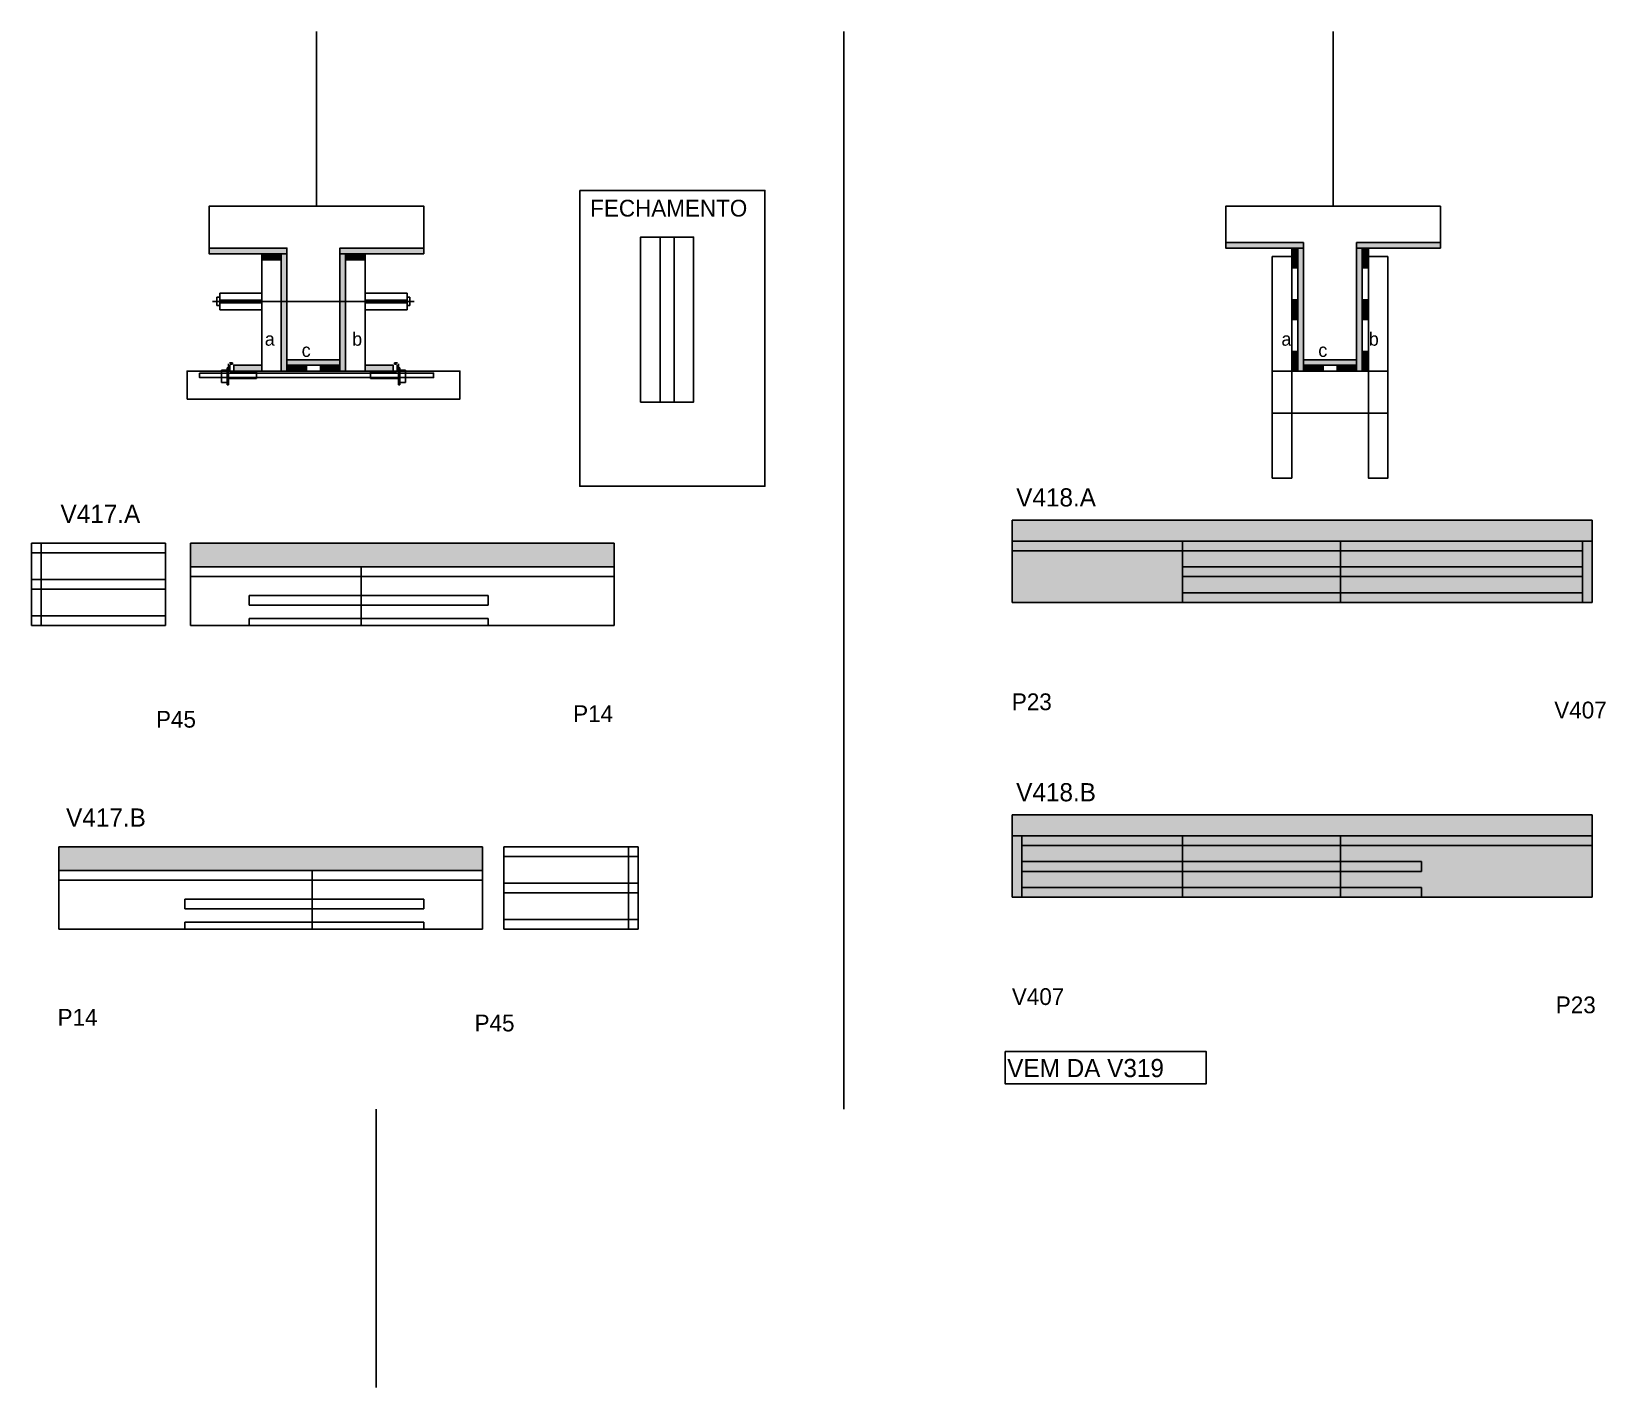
# Model space of a CAD drawing. Header units: metres. Extents: x 3285 to 4411, y 1444 to 2414.
import ezdxf

# ---------------------------------------------------------------- set-up
doc = ezdxf.new("R2010")
doc.units = ezdxf.units.M
for name, color, linetype in [('5', 7, 'Continuous'), ('barrote', 7, 'Continuous'), ('CONCRETO', 7, 'Continuous'), ('COTA', 7, 'Continuous'), ('Cotas', 7, 'Continuous'), ('detalhes', 7, 'Continuous'), ('Hachura', 7, 'Continuous'), ('Madeira', 7, 'Continuous'), ('Painéis', 7, 'Continuous'), ('presilha', 7, 'Continuous'), ('REAPROVEITAMENTO', 7, 'Continuous'), ('SARR_2.2x7', 7, 'Continuous'), ('SARR_3.5x7', 7, 'Continuous'), ('SCO-___-LAJ', 7, 'Continuous'), ('TENSOR', 7, 'Continuous'), ('TEXTO PILAR', 7, 'Continuous'), ('Texto Seção', 7, 'Continuous')]:
    doc.layers.add(name, color=color, linetype=linetype)

msp = doc.modelspace()

# ---------------------------------------------------------------- hatches: boundary and pattern name
at = {"layer": 'COTA'}
h = msp.add_hatch(color=7, dxfattribs=at)
h.dxf.hatch_style = 1
h.paths.add_polyline_path([(4401.3, 2049.8), (4401.3, 2064.8), (4401.3, 2064.8), (3986.1, 2064.8), (3986.1, 2064.8), (3986.3, 2049.8), (3986.3, 2049.8), (4401.3, 2049.8)])
h = msp.add_hatch(color=7, dxfattribs=at)
h.dxf.hatch_style = 1
h.paths.add_polyline_path([(3701.7, 2031.3), (3701.7, 2048.3), (3701.7, 2048.3), (3398.7, 2048.3), (3398.7, 2048.3), (3398.7, 2031.3), (3398.7, 2031.3), (3701.7, 2031.3)])
h = msp.add_hatch(color=7, dxfattribs=at)
h.dxf.hatch_style = 1
h.paths.add_polyline_path([(4401.3, 1839), (4401.3, 1854), (4401.3, 1854), (3986.1, 1854), (3986.1, 1854), (3986.3, 1839), (3986.3, 1839), (4401.3, 1839)])
h = msp.add_hatch(color=7, dxfattribs=at)
h.dxf.hatch_style = 1
h.paths.add_polyline_path([(3304.6, 1831.1), (3304.6, 1814.1), (3304.6, 1814.1), (3607.6, 1814.1), (3607.6, 1814.1), (3607.6, 1831.1), (3607.6, 1831.1), (3304.6, 1831.1)])
at = {"layer": 'Hachura'}
h = msp.add_hatch(color=7, dxfattribs=at)
h.dxf.hatch_style = 1
h.paths.add_polyline_path([(4194.8, 2259.3), (4194.8, 2263.3), (4194.8, 2263.3), (4139.2, 2263.3), (4139.2, 2263.3), (4139.2, 2259.3), (4139.2, 2259.3), (4194.8, 2259.3)])
h = msp.add_hatch(color=7, dxfattribs=at)
h.dxf.hatch_style = 1
h.paths.add_polyline_path([(4292.8, 2259.3), (4292.8, 2263.3), (4292.8, 2263.3), (4232.8, 2263.3), (4232.8, 2263.3), (4232.8, 2259.3), (4232.8, 2259.3), (4292.8, 2259.3)])
h = msp.add_hatch(color=7, dxfattribs=at)
h.dxf.hatch_style = 1
h.paths.add_polyline_path([(3467.6, 2255.3), (3467.6, 2259.3), (3467.6, 2259.3), (3412, 2259.3), (3412, 2259.3), (3412, 2255.3), (3412, 2255.3), (3467.6, 2255.3)])
h = msp.add_hatch(color=7, dxfattribs=at)
h.dxf.hatch_style = 1
h.paths.add_polyline_path([(3463.6, 2250.9), (3463.6, 2255.3), (3463.6, 2255.3), (3449.6, 2255.3), (3449.6, 2255.3), (3449.6, 2250.9), (3449.6, 2250.9), (3463.6, 2250.9)])
h = msp.add_hatch(color=7, dxfattribs=at)
h.dxf.hatch_style = 1
h.paths.add_polyline_path([(3463.6, 2255.3), (3467.6, 2255.3), (3467.6, 2255.3), (3467.6, 2171.3), (3467.6, 2171.3), (3463.6, 2171.3), (3463.6, 2171.3), (3463.6, 2255.3)])
h = msp.add_hatch(color=7, dxfattribs=at)
h.dxf.hatch_style = 1
h.paths.add_polyline_path([(3565.6, 2255.3), (3565.6, 2259.3), (3565.6, 2259.3), (3505.6, 2259.3), (3505.6, 2259.3), (3505.6, 2255.3), (3505.6, 2255.3), (3565.6, 2255.3)])
h = msp.add_hatch(color=7, dxfattribs=at)
h.dxf.hatch_style = 1
h.paths.add_polyline_path([(3509.6, 2255.3), (3505.6, 2255.3), (3505.6, 2255.3), (3505.6, 2171.3), (3505.6, 2171.3), (3509.6, 2171.3), (3509.6, 2171.3), (3509.6, 2255.3)])
h = msp.add_hatch(color=7, dxfattribs=at)
h.dxf.hatch_style = 1
h.paths.add_polyline_path([(3509.6, 2250.9), (3509.6, 2255.3), (3509.6, 2255.3), (3523.6, 2255.3), (3523.6, 2255.3), (3523.6, 2250.9), (3523.6, 2250.9), (3509.6, 2250.9)])
h = msp.add_hatch(color=7, dxfattribs=at)
h.dxf.hatch_style = 1
h.paths.add_polyline_path([(4186.4, 2245.3), (4190.8, 2245.3), (4190.8, 2245.3), (4190.8, 2259.3), (4190.8, 2259.3), (4186.4, 2259.3), (4186.4, 2259.3), (4186.4, 2245.3)])
h = msp.add_hatch(color=7, dxfattribs=at)
h.dxf.hatch_style = 1
h.paths.add_polyline_path([(4190.8, 2259.3), (4194.8, 2259.3), (4194.8, 2259.3), (4194.8, 2171.3), (4194.8, 2171.3), (4190.8, 2171.3), (4190.8, 2171.3), (4190.8, 2259.3)])
h = msp.add_hatch(color=7, dxfattribs=at)
h.dxf.hatch_style = 1
h.paths.add_polyline_path([(4236.8, 2261.3), (4232.8, 2261.3), (4232.8, 2261.3), (4232.8, 2171.3), (4232.8, 2171.3), (4236.8, 2171.3), (4236.8, 2171.3), (4236.8, 2261.3)])
h = msp.add_hatch(color=7, dxfattribs=at)
h.dxf.hatch_style = 1
h.paths.add_polyline_path([(4241.2, 2245.3), (4236.8, 2245.3), (4236.8, 2245.3), (4236.8, 2259.3), (4236.8, 2259.3), (4241.2, 2259.3), (4241.2, 2259.3), (4241.2, 2245.3)])
h = msp.add_hatch(color=7, dxfattribs=at)
h.dxf.hatch_style = 1
h.paths.add_polyline_path([(4186.4, 2208.3), (4190.8, 2208.3), (4190.8, 2208.3), (4190.8, 2222.3), (4190.8, 2222.3), (4186.4, 2222.3), (4186.4, 2222.3), (4186.4, 2208.3)])
h = msp.add_hatch(color=7, dxfattribs=at)
h.dxf.hatch_style = 1
h.paths.add_polyline_path([(4241.2, 2208.3), (4236.8, 2208.3), (4236.8, 2208.3), (4236.8, 2222.3), (4236.8, 2222.3), (4241.2, 2222.3), (4241.2, 2222.3), (4241.2, 2208.3)])
h = msp.add_hatch(color=7, dxfattribs=at)
h.dxf.hatch_style = 1
h.paths.add_polyline_path([(4186.4, 2171.3), (4190.8, 2171.3), (4190.8, 2171.3), (4190.8, 2185.3), (4190.8, 2185.3), (4186.4, 2185.3), (4186.4, 2185.3), (4186.4, 2171.3)])
h = msp.add_hatch(color=7, dxfattribs=at)
h.dxf.hatch_style = 1
h.paths.add_polyline_path([(4241.2, 2171.3), (4236.8, 2171.3), (4236.8, 2171.3), (4236.8, 2185.3), (4236.8, 2185.3), (4241.2, 2185.3), (4241.2, 2185.3), (4241.2, 2171.3)])
h = msp.add_hatch(color=7, dxfattribs=at)
h.dxf.hatch_style = 1
h.paths.add_polyline_path([(3429.6, 2171.3), (3429.6, 2175.7), (3429.6, 2175.7), (3449.6, 2175.7), (3449.6, 2175.7), (3449.6, 2171.3), (3449.6, 2171.3), (3429.6, 2171.3)])
h = msp.add_hatch(color=7, dxfattribs=at)
h.dxf.hatch_style = 1
h.paths.add_polyline_path([(3505.6, 2175.7), (3505.6, 2179.3), (3505.6, 2179.3), (3467.6, 2179.3), (3467.6, 2179.3), (3467.6, 2175.7), (3467.6, 2175.7), (3505.6, 2175.7)])
h = msp.add_hatch(color=7, dxfattribs=at)
h.dxf.hatch_style = 1
h.paths.add_polyline_path([(3467.6, 2171.3), (3467.6, 2175.7), (3467.6, 2175.7), (3481.6, 2175.7), (3481.6, 2175.7), (3481.6, 2171.3), (3481.6, 2171.3), (3467.6, 2171.3)])
h = msp.add_hatch(color=7, dxfattribs=at)
h.dxf.hatch_style = 1
h.paths.add_polyline_path([(3505.6, 2171.3), (3505.6, 2175.7), (3505.6, 2175.7), (3491.6, 2175.7), (3491.6, 2175.7), (3491.6, 2171.3), (3491.6, 2171.3), (3505.6, 2171.3)])
h = msp.add_hatch(color=7, dxfattribs=at)
h.dxf.hatch_style = 1
h.paths.add_polyline_path([(3543.6, 2171.3), (3543.6, 2175.7), (3543.6, 2175.7), (3523.6, 2175.7), (3523.6, 2175.7), (3523.6, 2171.3), (3523.6, 2171.3), (3543.6, 2171.3)])
h = msp.add_hatch(color=7, dxfattribs=at)
h.dxf.hatch_style = 1
h.paths.add_polyline_path([(4232.8, 2175.7), (4232.8, 2179.3), (4232.8, 2179.3), (4194.8, 2179.3), (4194.8, 2179.3), (4194.8, 2175.7), (4194.8, 2175.7), (4232.8, 2175.7)])
h = msp.add_hatch(color=7, dxfattribs=at)
h.dxf.hatch_style = 1
h.paths.add_polyline_path([(4194.8, 2171.3), (4194.8, 2175.7), (4194.8, 2175.7), (4208.8, 2175.7), (4208.8, 2175.7), (4208.8, 2171.3), (4208.8, 2171.3), (4194.8, 2171.3)])
h = msp.add_hatch(color=7, dxfattribs=at)
h.dxf.hatch_style = 1
h.paths.add_polyline_path([(4232.8, 2171.3), (4232.8, 2175.7), (4232.8, 2175.7), (4218.8, 2175.7), (4218.8, 2175.7), (4218.8, 2171.3), (4218.8, 2171.3), (4232.8, 2171.3)])
at = {"layer": 'REAPROVEITAMENTO'}
h = msp.add_hatch(color=7, dxfattribs=at)
h.dxf.hatch_style = 1
h.paths.add_polyline_path([(4401.3, 2005.9), (4401.3, 2049.9), (4401.3, 2049.9), (3986.3, 2050.1), (3986.3, 2050.1), (3986.3, 2006.1), (3986.3, 2006.1), (4401.3, 2005.9)])
h = msp.add_hatch(color=7, dxfattribs=at)
h.dxf.hatch_style = 1
h.paths.add_polyline_path([(4401.3, 1795), (4401.3, 1839), (4401.3, 1839), (3986.3, 1839.2), (3986.3, 1839.2), (3986.3, 1795.2), (3986.3, 1795.2), (4401.3, 1795)])

# ---------------------------------------------------------------- linework, layer by layer
at = {"color": 7, "lineweight": 25}
for p, q in [((3417.6, 2224.2), (3417.6, 2218.2)), ((3417.6, 2224.2), (3419.6, 2224.2)), ((3419.6, 2218.2), (3417.6, 2218.2)), ((3419.6, 2227.2), (3419.6, 2215.2)), ((3419.6, 2227.2), (3449.6, 2227.2)), ((3449.6, 2222.2), (3419.6, 2222.2)), ((3449.6, 2220.2), (3419.6, 2220.2)), ((3553.6, 2227.2), (3523.6, 2227.2)), ((3523.6, 2222.2), (3553.6, 2222.2)), ((3523.6, 2220.2), (3553.6, 2220.2)), ((3553.6, 2227.2), (3553.6, 2215.2)), ((3553.6, 2224.2), (3555.6, 2224.2)), ((3553.6, 2218.2), (3555.6, 2218.2)), ((3555.6, 2224.2), (3555.6, 2218.2)), ((3419.6, 2215.2), (3449.6, 2215.2)), ((3553.6, 2215.2), (3523.6, 2215.2)), ((3531.6, 1444.3), (3531.6, 1643.5))]:
    msp.add_line(p, q, dxfattribs=at)
at = {"layer": 'barrote', "color": 7, "lineweight": 25}
msp.add_lwpolyline([(3396.2, 2151.3), (3591.4, 2151.3), (3591.4, 2171.3), (3396.2, 2171.3)], close=True, dxfattribs=at)
at = {"layer": 'CONCRETO', "color": 7, "lineweight": 25}
for points in [[(3412, 2259.3), (3412, 2289.3), (3565.6, 2289.3), (3565.6, 2259.3), (3505.6, 2259.3), (3505.6, 2179.3), (3467.6, 2179.3), (3467.6, 2259.3)], [(4139.2, 2263.3), (4139.2, 2289.3), (4292.8, 2289.3), (4292.8, 2263.3), (4232.8, 2263.3), (4232.8, 2179.3), (4194.8, 2179.3), (4194.8, 2263.3)]]:
    msp.add_lwpolyline(points, close=True, dxfattribs=at)
at = {"layer": 'COTA', "color": 7, "lineweight": 25}
for p, q in [((3866, 2414.3), (3866, 1643.5)), ((3986.3, 2049.8), (3986.3, 2064.8)), ((4401.3, 2064.8), (3986.3, 2064.8)), ((4401.3, 2064.8), (4401.3, 2049.8)), ((3701.7, 2048.3), (3398.7, 2048.3)), ((3398.7, 2031.3), (3398.7, 2048.3)), ((3701.7, 2031.3), (3701.7, 2048.3)), ((3986.3, 1839), (3986.3, 1854)), ((4401.3, 1854), (3986.3, 1854)), ((4401.3, 1854), (4401.3, 1839)), ((3304.6, 1831.1), (3607.6, 1831.1)), ((3304.6, 1814.1), (3304.6, 1831.1)), ((3607.6, 1814.1), (3607.6, 1831.1))]:
    msp.add_line(p, q, dxfattribs=at)
at = {"layer": 'Cotas', "color": 7, "lineweight": 25}
msp.add_lwpolyline([(3677.1, 2300.6), (3809.5, 2300.6), (3809.5, 2089), (3677.1, 2089)], close=True, dxfattribs=at)
at = {"layer": 'Defpoints', "color": 7, "lineweight": 25}
for p, q in [((3488.8, 2289.3), (3488.8, 2414.3)), ((4216, 2289.3), (4216, 2414.3))]:
    msp.add_line(p, q, dxfattribs=at)
at = {"layer": 'Madeira', "color": 7, "lineweight": 25}
for points in [[(3463.6, 2250.9), (3463.6, 2255.3), (3449.6, 2255.3), (3449.6, 2250.9)], [(3463.6, 2255.3), (3449.6, 2255.3), (3449.6, 2171.3), (3463.6, 2171.3)], [(3509.6, 2250.9), (3509.6, 2255.3), (3523.6, 2255.3), (3523.6, 2250.9)], [(3509.6, 2255.3), (3523.6, 2255.3), (3523.6, 2171.3), (3509.6, 2171.3)], [(4186.4, 2245.3), (4190.8, 2245.3), (4190.8, 2259.3), (4186.4, 2259.3)], [(4241.2, 2245.3), (4236.8, 2245.3), (4236.8, 2259.3), (4241.2, 2259.3)], [(4186.4, 2208.3), (4190.8, 2208.3), (4190.8, 2222.3), (4186.4, 2222.3)], [(4241.2, 2208.3), (4236.8, 2208.3), (4236.8, 2222.3), (4241.2, 2222.3)], [(4186.4, 2171.3), (4190.8, 2171.3), (4190.8, 2185.3), (4186.4, 2185.3)], [(4241.2, 2171.3), (4236.8, 2171.3), (4236.8, 2185.3), (4241.2, 2185.3)], [(3429.6, 2171.3), (3429.6, 2175.7), (3449.6, 2175.7), (3449.6, 2171.3)], [(3467.6, 2171.3), (3467.6, 2175.7), (3481.6, 2175.7), (3481.6, 2171.3)], [(3505.6, 2171.3), (3505.6, 2175.7), (3491.6, 2175.7), (3491.6, 2171.3)], [(3543.6, 2171.3), (3543.6, 2175.7), (3523.6, 2175.7), (3523.6, 2171.3)], [(4194.8, 2171.3), (4194.8, 2175.7), (4208.8, 2175.7), (4208.8, 2171.3)], [(4232.8, 2171.3), (4232.8, 2175.7), (4218.8, 2175.7), (4218.8, 2171.3)]]:
    msp.add_lwpolyline(points, close=True, dxfattribs=at)
at = {"layer": 'Painéis', "color": 7, "lineweight": 25}
for p, q in [((3758.5, 2267.2), (3720.6, 2267.2)), ((3720.6, 2149.2), (3720.6, 2267.2)), ((3758.5, 2267.2), (3758.5, 2149.2)), ((3758.5, 2149.2), (3720.6, 2149.2)), ((3986.3, 2049.8), (4401.3, 2049.8)), ((3986.3, 2005.8), (3986.3, 2049.8)), ((4108.3, 2005.8), (4108.3, 2049.8)), ((4221.3, 2005.8), (4221.3, 2049.8)), ((4401.3, 2005.8), (4401.3, 2049.8)), ((3284.9, 2048.3), (3380.9, 2048.3)), ((3284.9, 1989.3), (3284.9, 2048.3)), ((3380.9, 1989.3), (3380.9, 2048.3)), ((3701.7, 2031.3), (3398.7, 2031.3)), ((3398.7, 1989.3), (3398.7, 2031.3)), ((3520.7, 1989.3), (3520.7, 2031.3)), ((3701.7, 1989.3), (3701.7, 2031.3)), ((3986.3, 2005.8), (4401.3, 2005.8)), ((3284.9, 1989.3), (3380.9, 1989.3)), ((3701.7, 1989.3), (3398.7, 1989.3)), ((3986.3, 1839), (4401.3, 1839)), ((3986.3, 1795), (3986.3, 1839)), ((4108.3, 1795), (4108.3, 1839)), ((4221.3, 1795), (4221.3, 1839)), ((4401.3, 1795), (4401.3, 1839)), ((3718.9, 1831.1), (3622.9, 1831.1)), ((3622.9, 1772.1), (3622.9, 1831.1)), ((3718.9, 1772.1), (3718.9, 1831.1)), ((3304.6, 1814.1), (3607.6, 1814.1)), ((3304.6, 1772.1), (3304.6, 1814.1)), ((3485.6, 1772.1), (3485.6, 1814.1)), ((3607.6, 1772.1), (3607.6, 1814.1)), ((3986.3, 1795), (4401.3, 1795)), ((3304.6, 1772.1), (3607.6, 1772.1)), ((3718.9, 1772.1), (3622.9, 1772.1))]:
    msp.add_line(p, q, dxfattribs=at)
for points in [[(4194.8, 2259.3), (4194.8, 2263.3), (4139.2, 2263.3), (4139.2, 2259.3)], [(4292.8, 2259.3), (4292.8, 2263.3), (4232.8, 2263.3), (4232.8, 2259.3)], [(3467.6, 2255.3), (3467.6, 2259.3), (3412, 2259.3), (3412, 2255.3)], [(3463.6, 2255.3), (3467.6, 2255.3), (3467.6, 2171.3), (3463.6, 2171.3)], [(3565.6, 2255.3), (3565.6, 2259.3), (3505.6, 2259.3), (3505.6, 2255.3)], [(3509.6, 2255.3), (3505.6, 2255.3), (3505.6, 2171.3), (3509.6, 2171.3)], [(4190.8, 2259.3), (4194.8, 2259.3), (4194.8, 2171.3), (4190.8, 2171.3)], [(4236.8, 2259.3), (4232.8, 2259.3), (4232.8, 2171.3), (4236.8, 2171.3)], [(3505.6, 2175.7), (3505.6, 2179.3), (3467.6, 2179.3), (3467.6, 2175.7)], [(4232.8, 2175.7), (4232.8, 2179.3), (4194.8, 2179.3), (4194.8, 2175.7)]]:
    msp.add_lwpolyline(points, close=True, dxfattribs=at)
at = {"layer": 'presilha', "color": 7, "lineweight": 25}
for p, q in [((3424.8, 2173.6), (3425.8, 2173.6)), ((3424.8, 2161.6), (3424.8, 2173.6)), ((3425.8, 2170.4), (3425.8, 2176.6)), ((3425.8, 2173.6), (3425.8, 2161.6)), ((3428.8, 2177.3), (3426.5, 2177.3)), ((3426.8, 2171), (3426.8, 2175.9)), ((3428.8, 2176.3), (3427.1, 2176.3)), ((3428.8, 2177.3), (3428.8, 2176.3)), ((3544.5, 2177.3), (3544.5, 2176.3)), ((3544.5, 2177.3), (3546.7, 2177.3)), ((3544.5, 2176.3), (3546.1, 2176.3)), ((3546.5, 2171), (3546.5, 2175.9)), ((3547.5, 2170.4), (3547.5, 2176.6)), ((3548.5, 2173.6), (3547.5, 2173.6)), ((3547.5, 2173.6), (3547.5, 2161.6)), ((3548.5, 2161.6), (3548.5, 2173.6)), ((3420.8, 2172), (3424.8, 2172)), ((3420.8, 2172), (3420.8, 2163.3)), ((3424.8, 2163.3), (3420.8, 2163.3)), ((3424.8, 2172), (3424.8, 2163.3)), ((3445.8, 2166), (3425.8, 2166)), ((3445.8, 2170.6), (3427.1, 2170.6)), ((3445.8, 2170.6), (3445.8, 2166)), ((3527.5, 2170.6), (3527.5, 2166)), ((3527.5, 2170.6), (3546.1, 2170.6)), ((3527.5, 2166), (3547.5, 2166)), ((3552.5, 2172), (3548.5, 2172)), ((3548.5, 2172), (3548.5, 2163.3)), ((3548.5, 2163.3), (3552.5, 2163.3)), ((3552.5, 2172), (3552.5, 2163.3)), ((3425.8, 2161.6), (3424.8, 2161.6)), ((3547.5, 2161.6), (3548.5, 2161.6))]:
    msp.add_line(p, q, dxfattribs=at)
at = {"layer": 'SARR_2.2x7', "color": 7, "lineweight": 25}
for p, q in [((4394.4, 2005.8), (4394.4, 2049.8)), ((3284.9, 2041.3), (3380.9, 2041.3)), ((3291.9, 1989.3), (3291.9, 2048.3)), ((3986.3, 2042.8), (4108.3, 2042.8)), ((4108.3, 2042.8), (4221.3, 2042.8)), ((4221.3, 2042.8), (4394.4, 2042.8)), ((4108.3, 2031.3), (4221.3, 2031.3)), ((4221.3, 2031.3), (4394.4, 2031.3)), ((3284.9, 2022.3), (3380.9, 2022.3)), ((3398.7, 2024.3), (3520.7, 2024.3)), ((3701.7, 2024.3), (3520.7, 2024.3)), ((4108.3, 2024.3), (4221.3, 2024.3)), ((4221.3, 2024.3), (4394.4, 2024.3)), ((3284.9, 2015.3), (3380.9, 2015.3)), ((3520.7, 2010.9), (3440.6, 2010.9)), ((3440.6, 2010.9), (3440.7, 2004)), ((3611.7, 2010.9), (3520.7, 2010.9)), ((3611.7, 2010.9), (3611.7, 2004)), ((4108.3, 2012.8), (4221.3, 2012.8)), ((4221.3, 2012.8), (4394.4, 2012.8)), ((3284.9, 1996.3), (3380.9, 1996.3)), ((3520.7, 2003.9), (3440.6, 2003.9)), ((3520.7, 1994.3), (3440.6, 1994.3)), ((3440.6, 1994.3), (3440.6, 1989.3)), ((3611.7, 2003.9), (3520.7, 2003.9)), ((3611.7, 1994.3), (3520.7, 1994.3)), ((3611.7, 1994.3), (3611.7, 1989.3)), ((3993.3, 1795), (3993.3, 1839)), ((3622.9, 1824.1), (3718.9, 1824.1)), ((3711.9, 1772.1), (3711.9, 1831.1)), ((3993.3, 1832), (4108.3, 1832)), ((4108.3, 1832), (4221.3, 1832)), ((4221.3, 1832), (4401.3, 1832)), ((3993.3, 1820.5), (4108.3, 1820.5)), ((3993.3, 1813.5), (4108.3, 1813.5)), ((4108.3, 1820.5), (4221.3, 1820.5)), ((4108.3, 1813.5), (4221.3, 1813.5)), ((4221.3, 1820.5), (4279.3, 1820.5)), ((4221.3, 1813.5), (4279.3, 1813.5)), ((4279.3, 1813.5), (4279.3, 1820.5)), ((3304.6, 1807.1), (3485.6, 1807.1)), ((3607.6, 1807.1), (3485.6, 1807.1)), ((3622.9, 1805.1), (3718.9, 1805.1)), ((3993.3, 1802), (4108.3, 1802)), ((4108.3, 1802), (4221.3, 1802)), ((4221.3, 1802), (4279.3, 1802)), ((4279.3, 1795), (4279.3, 1802)), ((3394.6, 1793.7), (3485.6, 1793.7)), ((3394.6, 1793.7), (3394.6, 1786.7)), ((3485.6, 1793.7), (3565.6, 1793.7)), ((3565.6, 1793.7), (3565.6, 1786.7)), ((3622.9, 1798.1), (3718.9, 1798.1)), ((3394.6, 1786.7), (3485.6, 1786.7)), ((3485.6, 1786.7), (3565.6, 1786.7)), ((3622.9, 1779.1), (3718.9, 1779.1)), ((3394.6, 1777.1), (3485.6, 1777.1)), ((3394.6, 1777.1), (3394.6, 1772.1)), ((3485.6, 1777.1), (3565.6, 1777.1)), ((3565.6, 1777.1), (3565.6, 1772.1))]:
    msp.add_line(p, q, dxfattribs=at)
for points in [[(3734.6, 2267.2), (3720.6, 2267.2), (3720.6, 2149.2), (3734.6, 2149.2)], [(3744.6, 2267.2), (3758.5, 2267.2), (3758.5, 2149.2), (3744.6, 2149.2)]]:
    msp.add_lwpolyline(points, close=True, dxfattribs=at)
at = {"layer": 'SARR_3.5x7', "color": 7, "lineweight": 25}
for p, q in [((3284.9, 2048.3), (3284.9, 1989.3)), ((3520.7, 2029.1), (3520.7, 1989.3)), ((3718.9, 1831.1), (3718.9, 1772.1)), ((3485.6, 1811.9), (3485.6, 1772.1))]:
    msp.add_line(p, q, dxfattribs=at)
for points in [[(4172.4, 2253.3), (4186.4, 2253.3), (4186.4, 2094.8), (4172.4, 2094.8)], [(4255.2, 2253.3), (4241.2, 2253.3), (4241.2, 2094.8), (4255.2, 2094.8)], [(4172.4, 2171.3), (4255.2, 2171.3), (4255.2, 2141.2), (4172.4, 2141.2)]]:
    msp.add_lwpolyline(points, close=True, dxfattribs=at)
at = {"layer": 'SCO-___-LAJ', "color": 7, "lineweight": 25}
msp.add_lwpolyline([(3405.2, 2169.9), (3572.5, 2169.9), (3572.5, 2166.7), (3405.2, 2166.7)], close=True, dxfattribs=at)
at = {"layer": 'TENSOR', "color": 7, "lineweight": 25}
msp.add_line((3558.6, 2221.2), (3414.3, 2221.2), dxfattribs=at)
at = {"layer": 'Texto Seção', "color": 7, "lineweight": 25}
msp.add_lwpolyline([(3981.5, 1684.7), (4125.1, 1684.7), (4125.1, 1661.5), (3981.5, 1661.5)], close=True, dxfattribs=at)

# ---------------------------------------------------------------- texts
at = {"layer": '5', "color": 7, "lineweight": 25}
for s, p in [('P23', (3986.2, 1928.8)), ('P45', (3374, 1916.3)), ('P14', (3672.4, 1920.3)), ('V407', (4374.2, 1922.9)), ('V407', (3986.2, 1717.9)), ('P23', (4375.3, 1712)), ('P14', (3303.6, 1703.1)), ('P45', (3601.9, 1699))]:
    msp.add_text(s, height=12, dxfattribs=at).set_placement(p)
at = {"layer": 'detalhes', "color": 7, "lineweight": 25}
for s, p in [('a', (3451.8, 2189.5)), ('b', (3514.3, 2189.5)), ('a', (4179, 2189.5)), ('b', (4241.5, 2189.5)), ('c', (3478.2, 2181.5)), ('c', (4205.4, 2181.5))]:
    msp.add_text(s, height=9.6, dxfattribs=at).set_placement(p)
at = {"layer": 'TEXTO PILAR', "color": 7, "lineweight": 25}
msp.add_text('FECHAMENTO', height=12, dxfattribs=at).set_placement((3684.6, 2281.9))
at = {"layer": 'Texto Seção', "color": 7, "lineweight": 25}
for s, p in [('V418.A', (3989.3, 2074.5)), ('V417.A', (3305.7, 2062.7)), ('V418.B', (3989.3, 1863.6)), ('V417.B', (3309.7, 1845.5)), ('VEM DA V319', (3982.9, 1666.3))]:
    msp.add_text(s, height=13, dxfattribs=at).set_placement(p)

doc.saveas('drawing.dxf')
